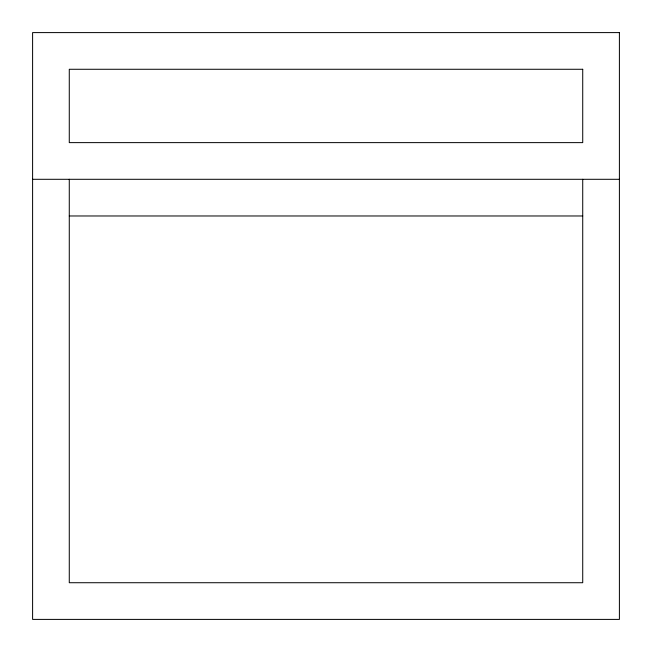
<?xml version="1.0" encoding="UTF-8"?>
<svg xmlns="http://www.w3.org/2000/svg" width="652" height="652" viewBox="0 0 652 652"><rect width="100%" height="100%" fill="white"/><g stroke="black" fill="none" stroke-linecap="round" stroke-linejoin="round"><path stroke-width="0.98" d="M32.6 179.3L619.4 179.3M69.275 215.975L582.725 215.975M582.725 179.3L582.725 582.725L69.275 582.725L69.275 179.3M619.4 32.6L32.6 32.6L32.6 619.4L619.4 619.4L619.4 32.6M582.725 69.275L69.275 69.275L69.275 142.625L582.725 142.625L582.725 69.275"/></g></svg>
